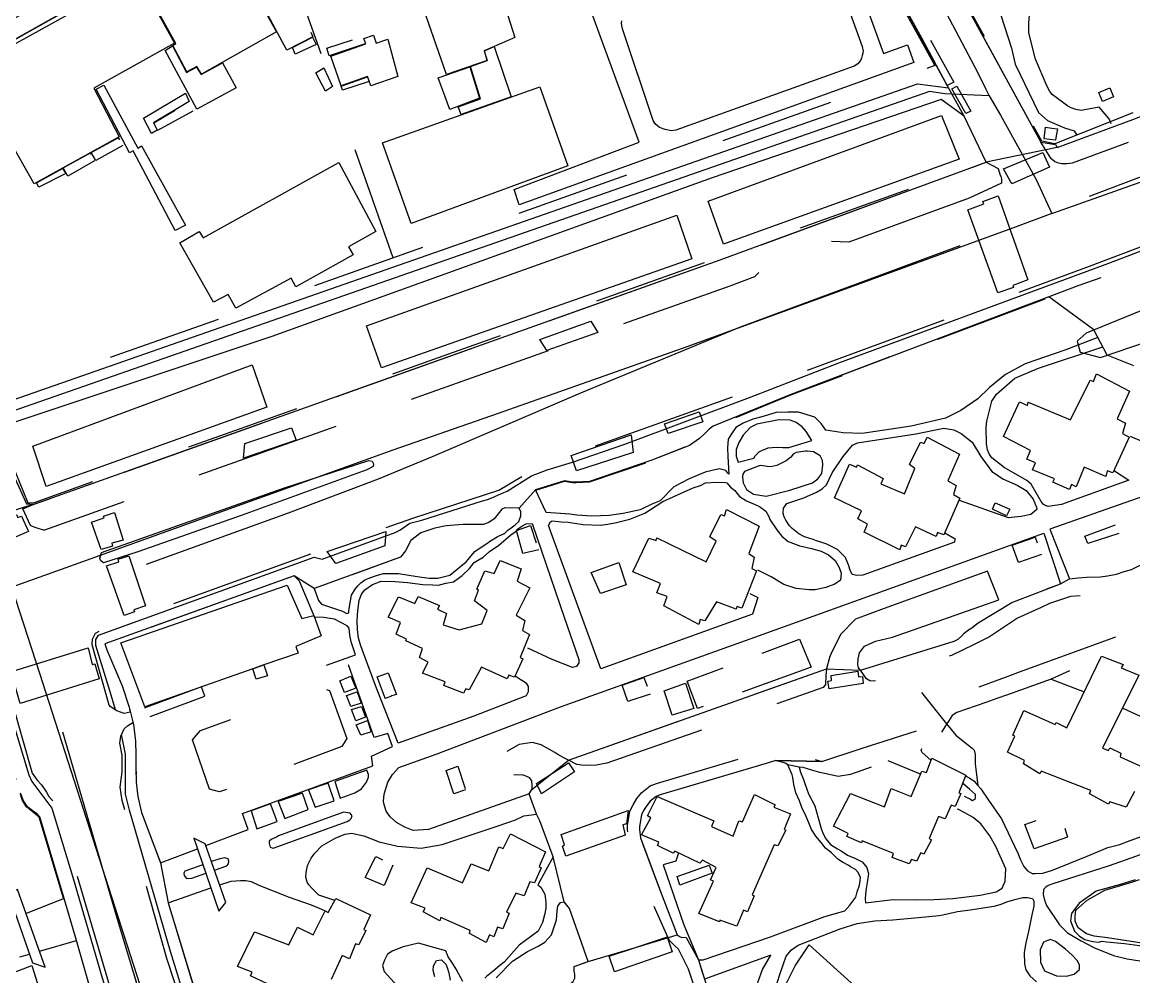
# Model space of a CAD drawing. Header units: millimetres. Extents: x 198785 to 203305, y 542885 to 545889.
# Drawn here: x 199571.3 to 199850, y 544764.1 to 545003.5 of the extents above; entities that cross this region are included whole.
import ezdxf

# ---------------------------------------------------------------- set-up
doc = ezdxf.new("R2010")
doc.units = ezdxf.units.MM
for name, pattern in [('FENCE_25K', [54.3, 28.7, -9.2, -16.4]), ('HIDDEN_BULD_25K', [28.8, 18.4, -10.4]), ('HIDDEN_IN_25K', [56.5, 36.5, -20]), ('HIDDEN_SORO_25K', [40.1, 25.4, -14.7])]:
    doc.linetypes.add(name, pattern=pattern)
for name, color, linetype in [('A0013114', 253, 'Continuous'), ('A0013117', 253, 'Continuous'), ('A0013118', 253, 'Continuous'), ('A0023119', 253, 'Continuous'), ('A0023214', 253, 'Continuous'), ('A0023217', 253, 'Continuous'), ('A0033324', 253, 'Continuous'), ('A0033327', 253, 'Continuous'), ('A0043325', 253, 'Continuous'), ('A0053326', 253, 'Continuous'), ('A0151224', 253, 'Continuous'), ('B0014111', 253, 'Continuous'), ('B0014115', 253, 'Continuous'), ('B0014116', 253, 'Continuous'), ('B0014118', 253, 'Continuous'), ('B0024120', 253, 'Continuous'), ('B0024127', 253, 'Continuous'), ('C0052211', 253, 'Continuous'), ('C0076117', 253, 'Continuous'), ('C0390130', 253, 'Continuous'), ('C0523121', 253, 'Continuous'), ('E0052114', 253, 'Continuous')]:
    doc.layers.add(name, color=color, linetype=linetype)

msp = doc.modelspace()

# ---------------------------------------------------------------- linework, layer by layer
at = {"layer": 'A0013114'}
for points in [[(199741.32, 545096.37), (199691.44, 545069.63), (199676.02, 545060.98), (199665.29, 545055.63), (199665.34, 545054.11), (199649.24, 545046.3), (199642.25, 545043.61), (199631.46, 545037.97), (199615.64, 545027.95), (199601.67, 545017.37), (199525.96, 544974.81), (199560.33, 544905.84), (199795.74, 544988.1), (199803.5, 544987.03), (199796.86, 544999.51), (199758.04, 545069.65), (199743.77, 545095.18), (199741.32, 545096.37)], [(199797.32, 545027.13), (199826.7, 544973.41), (199830.36, 544972.82), (199830.81, 544972.08), (199849.73, 544979.12), (199865.62, 544985.4), (199902.55, 544999.22), (199902.79, 545001.09), (199910.32, 545003.88)], [(199563.89, 544901.42), (199572.37, 544882.77), (199574.04, 544882.55), (199746.32, 544943.95), (199812.96, 544968.41), (199807.43, 544979.97)], [(199828.66, 544934.65), (199763.98, 544910.16), (199744.51, 544902.2), (199743.57, 544901.47), (199742.29, 544900.22), (199741.12, 544899.14), (199738.63, 544897.39), (199729.19, 544893.7), (199713.52, 544888.33), (199710.21, 544888.16), (199709.3, 544888.18), (199707.26, 544888.5), (199700.02, 544886.24), (199695.93, 544881.63), (199692.38, 544881.75), (199692.27, 544881.73), (199691.58, 544881.45), (199690.62, 544880.27), (199689.59, 544878.95), (199688.27, 544878.05), (199686.86, 544877.58), (199681.88, 544877.57), (199677.59, 544877.27), (199674.72, 544876.65), (199671.26, 544875.44), (199668.73, 544873.57), (199667.41, 544870.96), (199666.15, 544869.41), (199644.48, 544861.49), (199639.46, 544864.67), (199592, 544847.61), (199592.48, 544846.12), (199596.4, 544837.13), (199598.1, 544831.73), (199599.18, 544827.43), (199599.69, 544823.23), (199599.79, 544819.81), (199599.78, 544816.48), (199599.89, 544812.95), (199600.25, 544809.32), (199601.24, 544805.38), (199605.97, 544792.72), (199607.9, 544782.7), (199621.08, 544739.37)], [(199684.01, 544512.02), (199609.95, 544699.06), (199608.11, 544703.15), (199606.69, 544704.57), (199606.07, 544705.18), (199598.11, 544726.94), (199584.93, 544773.26), (199581.86, 544783.77), (199575.7, 544804.22), (199574.87, 544805.15), (199574.12, 544805.63), (199573.3, 544806.27), (199572.47, 544806.99), (199571.61, 544808.26), (199570.9, 544810.19)], [(199735.53, 544774.63), (199736.23, 544774.17), (199736.54, 544774.1), (199737.75, 544774.02), (199740.85, 544768.37), (199742.33, 544763.52), (199756.58, 544722.43), (199758.77, 544716.25), (199769.85, 544684.37), (199783.66, 544643.51), (199788.46, 544642.69), (199789.44, 544635.79), (199787.53, 544633.49), (199798, 544604.18), (199810.28, 544569.51), (199814.93, 544558.61), (199815.69, 544558.53), (199816.06, 544558.56), (199819.41, 544554.09), (199818.44, 544550.84), (199818.55, 544548.12), (199831.51, 544522.08), (199833.33, 544521.96), (199950.29, 544580.33)], [(199709.85, 544763.8), (199709.88, 544764.78), (199709.65, 544765.58), (199709.72, 544766.69), (199713.17, 544767.98)]]:
    msp.add_lwpolyline(points, dxfattribs=at)
at = {"layer": 'A0013117'}
msp.add_lwpolyline([(199807.43, 544979.97), (199801.71, 544984.16), (199744.32, 544964.46), (199633.86, 544924.7), (199563.89, 544901.42)], dxfattribs=at)
at = {"layer": 'A0013118'}
for points in [[(199787.22, 544995.66), (199793.27, 544997.85), (199794.84, 544993.46), (199695.92, 544957.69), (199694.65, 544961.56), (199725.96, 544973.44), (199713.19, 545008.28), (199774.76, 545030.03), (199787.22, 544995.66)], [(199773.94, 545019.62), (199781.92, 544997.43), (199782.12, 544996.24), (199782.07, 544995.78), (199781.91, 544995.16), (199781.7, 544994.49), (199781.49, 544993.93), (199780.82, 544993.05), (199779.89, 544992.49), (199735.15, 544976.44), (199734.12, 544976.29)], [(199844.3, 544978.06), (199843.8, 544979.33), (199841.3, 544982.22), (199836.8, 544981.35), (199835.45, 544981.6), (199834.28, 544982.07), (199833.44, 544982.44), (199829.55, 544985.39), (199828.91, 544986.14), (199828.23, 544987.38), (199825.32, 544994.3), (199823.71, 545000.86), (199823.67, 545003.27), (199823.83, 545005.4), (199824.44, 545007.77), (199825.82, 545009.76), (199830.5, 545013.4), (199837.74, 545016.74)], [(199734.12, 544976.29), (199732.47, 544976.61), (199731.08, 544977.13), (199730.62, 544977.44), (199730, 544978.06), (199729.49, 544978.89), (199721.77, 545001.9), (199721.62, 545002.68), (199721.57, 545003.29), (199721.62, 545003.91)], [(199816.63, 545005.28), (199819.35, 544996.98), (199820.23, 544993.02), (199826.06, 544980.91), (199828.33, 544978.85), (199832.63, 544977.06), (199835.07, 544976.26), (199835.67, 544975.23)], [(199849.99, 544917.36), (199843.33, 544920.05), (199840, 544926.35), (199828.66, 544934.65)], [(199840.99, 544924.47), (199832.68, 544921.25), (199822.76, 544917.89), (199817.79, 544915.22), (199813.78, 544911.95), (199810.88, 544909.05), (199806.64, 544906.15), (199802.76, 544904.27), (199794.2, 544902.26), (199781.89, 544900.35), (199777.13, 544900.59), (199772.79, 544901.23), (199771.58, 544902.91), (199770.04, 544904.49), (199765.89, 544905.7), (199763.27, 544905.73), (199760.36, 544905.62), (199756.76, 544904.57), (199754.45, 544903.96), (199752.07, 544902.95), (199750.2, 544901.91), (199749.12, 544900.3), (199748.32, 544898.94), (199748.12, 544896.81), (199748.17, 544894.62), (199748.42, 544890.15), (199748.24, 544890.42), (199747.67, 544891.09), (199746.04, 544891.52), (199742.55, 544890.65), (199738.54, 544889.04), (199734.66, 544887.01), (199731.24, 544883.51), (199729.17, 544882.64), (199726.26, 544881.27), (199721.95, 544880.36), (199718.44, 544879.83), (199714.15, 544879.63), (199710.35, 544879.92), (199708.62, 544880.14), (199702.7, 544880.6)], [(199848.74, 544888.65), (199831.83, 544882.61), (199828.52, 544882.06), (199827.74, 544882.3), (199827.24, 544882.66), (199826.76, 544883.33), (199824.24, 544887.67), (199823.17, 544888.58), (199817.5, 544891.85), (199814.38, 544894.28), (199813.75, 544895.26), (199813.33, 544896.25), (199813.02, 544897.9), (199813, 544901.9), (199813.14, 544903.5), (199814.43, 544908.53), (199815.59, 544910.24), (199820.15, 544914.25), (199826.06, 544916.81), (199842.21, 544922.16)], [(199760.96, 544903.84), (199755.44, 544902.71), (199753.85, 544901.87), (199752.03, 544899.98), (199750.98, 544898.09), (199750.34, 544896.39), (199750.32, 544894.72), (199750.8, 544893.17), (199754.75, 544894.18), (199755.06, 544894.76), (199756.13, 544895.86), (199758.3, 544896.76), (199760.36, 544896.99), (199761.96, 544896.9), (199763.47, 544896.87), (199769.23, 544898.66), (199767.87, 544900.91), (199766.87, 544902.06), (199765.31, 544903.17), (199763.86, 544903.76), (199760.96, 544903.84)], [(199782.05, 544864.83), (199780.51, 544864.74), (199779.42, 544865.06), (199778.89, 544866.07), (199778.55, 544867.19), (199777.72, 544869.28), (199775.68, 544871.28), (199773, 544872.64), (199771.25, 544873.22), (199770.45, 544873.46), (199769.64, 544873.8), (199767.44, 544874.48), (199765.97, 544875.21), (199764.37, 544876.56), (199763.69, 544877.26), (199762.78, 544878.65), (199762.36, 544879.52), (199762.11, 544880.33), (199762.15, 544881.63), (199762.97, 544882.79), (199767.26, 544884.28), (199770.47, 544885.66), (199771.83, 544886.51), (199772.92, 544887.55), (199774.37, 544890.56), (199777.1, 544894.61), (199779.48, 544897.47), (199780.72, 544898.06), (199795.38, 544900.34), (199802.35, 544901.73), (199804.87, 544901.34), (199806.73, 544900.41), (199809.47, 544898.24), (199811.61, 544894.59), (199814.43, 544890.85), (199817.28, 544888.91), (199820.74, 544887.39), (199823.04, 544886.08), (199824.8, 544883.88), (199825.6, 544881.9), (199825.64, 544881.36), (199824.15, 544880.05), (199821.71, 544879.53), (199820.06, 544879.4), (199818.58, 544879.21), (199806.33, 544883.57)], [(199855.46, 544896.94), (199849.14, 544899.65)], [(199768.09, 544895.97), (199767.69, 544895.95), (199765.38, 544895.66), (199764.57, 544895.2), (199763.97, 544894.44), (199762.8, 544893.5), (199761.64, 544892.92), (199760.48, 544892.38), (199758.89, 544892.05), (199758.11, 544892.11), (199756.5, 544892.32), (199756.04, 544892.28), (199752.41, 544890.87), (199751.93, 544890.19), (199751.85, 544889.47), (199752.02, 544888.03), (199752.9, 544886.33), (199754.61, 544885.14), (199757.81, 544884.69), (199763.74, 544886.19), (199769.45, 544888.04), (199770.81, 544889.05), (199771.74, 544890.34), (199772.04, 544892.5), (199771.98, 544893.59), (199771.35, 544894.8), (199769.65, 544895.77), (199768.09, 544895.97)], [(199845.16, 544890.99), (199848.74, 544888.65)], [(199703.21, 544877.33), (199703.77, 544878.23), (199704.16, 544878.51), (199706.4, 544878.27), (199708.17, 544878.14), (199711.91, 544877.58), (199716.23, 544877.4), (199718.11, 544877.64), (199720.33, 544878.07), (199723.68, 544878.93), (199727.39, 544880.43), (199731.95, 544883.36), (199737.11, 544885.71), (199739.5, 544886.73), (199741.33, 544887.34), (199742.6, 544888), (199745.52, 544888.18), (199747.62, 544888.11), (199747.95, 544888.01), (199748.9, 544886.94), (199749.97, 544886.08), (199751.14, 544884.6), (199752.87, 544883.54), (199754.62, 544882.76), (199756.17, 544882.1), (199757.71, 544880.94), (199758.5, 544879.56), (199758.73, 544878.85), (199760.49, 544876.19), (199761.74, 544874.63), (199763.34, 544873.26), (199766.04, 544872.28), (199766.15, 544872.19), (199767, 544872.04), (199769.21, 544871.54), (199771.6, 544870.84), (199773.46, 544869.96), (199775.08, 544868.55), (199776.11, 544866.77), (199776.61, 544865.39), (199776.45, 544863.58), (199775, 544862.56), (199772.77, 544861.73), (199770.11, 544861.15), (199768.62, 544861.16), (199765.34, 544861.49), (199762.25, 544862.55), (199759.05, 544864.47), (199755.72, 544866.11)], [(199860.34, 544887.43), (199828.94, 544876.42)], [(199702.7, 544880.6), (199700.02, 544886.24)], [(199696.35, 544880.74), (199695.93, 544881.63)], [(199653.17, 544855.44), (199653.19, 544855.97), (199653.83, 544859.81), (199654.74, 544861.37), (199655.41, 544862.16), (199656.22, 544862.96), (199657.18, 544863.66), (199658.01, 544864.06), (199659.6, 544864.61), (199661.83, 544865.25), (199665.6, 544865.25), (199670.28, 544864.51), (199673.29, 544864.11), (199675.5, 544864.11), (199678.49, 544864.85), (199682.64, 544868.17), (199684.82, 544870.77), (199685.35, 544871.19), (199687.54, 544872.64), (199688.7, 544873.45), (199690.35, 544874.43), (199691.94, 544875.26), (199692.1, 544875.22), (199693.06, 544876.14), (199693.86, 544876.69), (199694.89, 544877.47), (199695.81, 544878.3), (199696.32, 544879.74), (199696.35, 544880.74)], [(199665.59, 544822.72), (199660.14, 544836.5), (199656.9, 544845.32), (199656.21, 544847.12), (199655.63, 544849.1), (199655.36, 544851.2), (199655.31, 544853.48), (199655.44, 544855.97), (199655.78, 544858.52), (199656.38, 544860.12), (199657.22, 544861.22), (199659.13, 544862.55), (199661.31, 544863.32), (199664.69, 544863.27), (199667.88, 544863.05), (199671.75, 544862.54), (199674.27, 544862.41), (199675.7, 544862.39), (199677.47, 544862.82), (199679.47, 544863.22), (199681.59, 544864.74), (199683.41, 544866.56), (199684.65, 544868.03), (199685.85, 544868.8), (199686.9, 544869.41), (199688.47, 544870.76), (199690.79, 544872.37), (199691.96, 544873.4), (199693.83, 544874.94), (199694.87, 544875.74), (199695.54, 544876.45), (199696.56, 544877.13), (199697.64, 544877.69), (199699.12, 544877.81)], [(199699.12, 544877.81), (199707.25, 544854.05), (199710.82, 544843.73), (199710.83, 544842.9), (199710.3, 544841.98), (199709.23, 544841.69), (199704.14, 544843.71), (199698.05, 544846.57)], [(199716.41, 544841.39), (199703.21, 544877.33)], [(199828.94, 544876.42), (199833.87, 544863.93)], [(199665.72, 544816.65), (199675.05, 544819.93), (199706.25, 544831.88), (199753.78, 544848.91), (199827.42, 544875.38)], [(199805.01, 544873.12), (199782.05, 544864.83)], [(199802.65, 544875.5), (199805.17, 544873.97), (199805.07, 544873.28), (199805.01, 544873.12)], [(199827.42, 544875.38), (199831.59, 544862.69)], [(199713.17, 544767.98), (199708.54, 544781.27), (199707.21, 544782.92), (199704.38, 544794.21), (199701.11, 544803.26), (199700.28, 544804.92), (199698.37, 544810.06), (199699.05, 544811.1), (199708.29, 544818.5), (199772.92, 544841.34), (199781.5, 544841), (199804.95, 544848.27), (199805.98, 544848.8), (199806.77, 544849.57), (199807.49, 544850.32), (199808.57, 544851.12), (199809.41, 544851.62), (199810.93, 544852.89), (199819.38, 544858.02), (199831.59, 544862.69), (199833.87, 544863.93), (199836.07, 544864.23), (199838.13, 544864.32), (199841.61, 544864.4), (199843.43, 544864.69), (199845.67, 544865.09), (199847.57, 544865.78), (199849.45, 544866.28), (199851.45, 544867.29)], [(199647.6, 544842.3), (199654.89, 544844.85), (199653.78, 544848.12), (199653.47, 544849.81), (199653.27, 544851.53), (199652.81, 544852.19), (199649.57, 544853.83), (199646.87, 544854.25), (199644.58, 544854.34), (199644.39, 544854.82), (199640.78, 544863.37), (199639.46, 544864.67)], [(199781.5, 544841), (199781.01, 544841.65), (199780.82, 544842.46), (199780.87, 544843.88), (199781.25, 544845.35), (199782.48, 544847.07), (199785.2, 544848.33), (199789.46, 544849.34), (199816.15, 544858.69), (199813.28, 544865.88), (199787.44, 544856.47), (199780.21, 544853.79), (199776.49, 544849.99), (199774.68, 544846.42), (199774.25, 544845.66), (199773.71, 544844.22), (199772.92, 544841.34)], [(199644.48, 544861.49), (199645.59, 544858.48), (199646.33, 544857.57), (199651.58, 544855.83), (199652.73, 544855.28), (199653.17, 544855.44)], [(199753.75, 544860.26), (199755.77, 544859.28), (199754.38, 544855.07)], [(199754.38, 544855.07), (199716.41, 544841.39)], [(199617.34, 544797.03), (199627.98, 544801.07), (199626.57, 544805.1), (199659.21, 544817.07), (199658.84, 544819.46), (199664.16, 544821.86), (199662.96, 544825.19), (199659.51, 544824.13), (199653.13, 544842.38)], [(199694.85, 544839.58), (199696.17, 544838.81), (199697.11, 544838.21), (199697.61, 544837.75), (199698.11, 544836.93), (199698.15, 544835.58), (199697.65, 544834.58)], [(199829.24, 544838.77), (199837.54, 544835.56)], [(199697.65, 544834.58), (199684.49, 544829.5), (199665.59, 544822.72)], [(199857.91, 544801.42), (199858.29, 544801.56), (199859.36, 544802.5), (199860.1, 544803.91), (199860.5, 544805.73), (199860.43, 544807.88), (199860.33, 544810.29), (199859.96, 544813.24), (199859.8, 544817.53), (199860.21, 544820.64), (199860.71, 544822.61), (199861.59, 544825.27), (199862.41, 544827.06), (199862.89, 544827.76), (199862.85, 544829.08), (199862.7, 544829.73), (199862.41, 544830.18), (199858.76, 544830.31), (199857.71, 544829.84), (199855.98, 544827.4), (199847.14, 544831.47)], [(199708.29, 544818.5), (199707.07, 544819.07), (199705.58, 544819.91), (199704.87, 544820.36), (199701.39, 544822.28), (199699.24, 544822.86), (199698.05, 544822.71), (199695.88, 544822.4), (199692.79, 544820.67)], [(199799.14, 544818.47), (199796.95, 544820.38), (199796.69, 544820.92), (199796.84, 544821.41)], [(199760.25, 544818.41), (199757.83, 544817.65), (199731.28, 544809.74), (199730.24, 544809.36), (199728.77, 544808.21), (199727.87, 544807.11), (199727.1, 544805.85), (199726.56, 544804.76), (199726.05, 544801.86), (199726.07, 544801.07), (199726.29, 544798.95), (199731.35, 544785.49), (199735.53, 544774.63)], [(199735.86, 544795.18), (199735.2, 544793.13), (199732, 544792.24), (199737.2, 544777.19), (199740.85, 544768.37), (199742.02, 544768.42), (199758.93, 544774.12), (199772.55, 544779.29), (199777.51, 544780.67), (199778.77, 544782.09), (199780.31, 544784.1), (199780.64, 544785.41), (199781.22, 544787.08), (199781.36, 544788.18), (199781.44, 544789.04), (199780.91, 544790.33), (199780.19, 544791.03), (199778.96, 544791.7), (199778.53, 544792.05), (199776.92, 544792.88), (199775.79, 544793.67), (199774.17, 544795.2), (199772.7, 544796.37), (199771.6, 544797.82), (199770.28, 544799.37), (199769.21, 544801.08), (199768.5, 544802.78), (199767.83, 544804.31), (199766.78, 544806.63), (199766.14, 544808.23), (199765.24, 544810.24), (199764.75, 544812.32), (199764.47, 544814.08), (199764.33, 544814.76), (199763.22, 544817.31)], [(199796.49, 544814.93), (199788.43, 544818.31)], [(199698.37, 544810.06), (199673.16, 544801.06), (199669.31, 544800.83), (199668.47, 544801.17), (199667.19, 544801.62), (199665.12, 544802.81), (199663.59, 544804.23), (199662.59, 544805.67), (199661.93, 544807.61), (199661.91, 544808.22), (199662.04, 544809.97), (199662.95, 544812.97), (199664.15, 544814.85), (199665.72, 544816.65)], [(199694.54, 544814.88), (199696.82, 544814.81)], [(199696.82, 544814.81), (199697.74, 544814.47), (199698.42, 544814.08), (199699.01, 544813.24), (199699.1, 544812.2), (199699.05, 544811.1)], [(199766.07, 544816.72), (199766.4, 544815.42), (199767.19, 544813.58), (199767.63, 544812.35), (199768.4, 544810.06), (199769.98, 544806.99), (199770.87, 544804.01), (199771.61, 544801.31), (199772.03, 544800.19), (199772.82, 544798.71), (199773.95, 544797.34), (199775.7, 544796.21), (199776.59, 544795.74), (199778.18, 544794.67), (199780.21, 544793.8), (199781.9, 544792.93), (199783.03, 544791.52), (199783.49, 544789.93), (199783.19, 544788.26), (199782.84, 544785.75), (199782.6, 544783.71), (199782.71, 544782.66), (199789.66, 544783.49), (199795.58, 544783.4), (199799.9, 544783.51), (199804.58, 544783.78), (199811.51, 544784.59), (199815.5, 544785.46), (199817.01, 544786.4), (199817.78, 544788.13), (199817.87, 544791.19), (199815.45, 544796.63), (199813.93, 544799.5), (199811.62, 544802.46), (199809.7, 544804.09), (199807.64, 544805.27), (199806.01, 544806.07), (199805.7, 544806.14)], [(199807.83, 544814.54), (199808.86, 544813.95), (199809.97, 544813.21), (199810.86, 544812.14), (199811.63, 544811.25), (199813.58, 544808.41), (199816.86, 544803.77), (199820.91, 544795.16), (199821.57, 544793.45), (199822.45, 544791.76), (199823.35, 544790.73), (199824.53, 544790.07), (199825.27, 544790.06), (199827.18, 544790.11), (199829.58, 544790.87), (199838.29, 544794.4), (199843.46, 544796.52), (199846.47, 544797.29), (199849.05, 544798.35), (199855.35, 544800.56), (199856.7, 544800.98), (199857.91, 544801.42)], [(199807.47, 544809.42), (199808.86, 544808.73), (199809.59, 544808.35), (199810.33, 544808.83), (199810.26, 544809.86), (199808.79, 544811.2), (199807.11, 544812.58)], [(199651.89, 544805.39), (199635.58, 544799.46), (199635.02, 544799.16), (199634.07, 544798.75), (199633.71, 544798.56), (199633.24, 544798.12), (199633.18, 544797.68), (199633.46, 544796.61), (199634.22, 544796.42), (199652.77, 544803.07), (199653.4, 544803.46), (199653.8, 544803.86), (199654.04, 544804.5), (199653.51, 544805.16), (199651.89, 544805.39)], [(199649.69, 544783.29), (199645.69, 544784.59), (199643.97, 544786.28), (199643.2, 544787.21), (199642.75, 544787.86), (199642.44, 544789.15), (199642.48, 544790.31), (199642.82, 544791.95), (199642.91, 544792.19), (199643.73, 544793.86), (199644.66, 544795.16), (199646.39, 544797.02), (199649.95, 544799.02), (199652.29, 544799.91), (199653.87, 544800.14), (199656.95, 544799.48), (199660.8, 544797.98), (199665.43, 544796.91), (199671.33, 544796.36), (199676.63, 544797.28), (199689.65, 544801.68), (199693.57, 544802.96), (199694.95, 544803.52), (199697.06, 544804.48), (199700.28, 544804.92)], [(199605.97, 544792.72), (199615.26, 544796.24)], [(199857.04, 544796.65), (199843.81, 544791.98), (199829.65, 544787.44), (199828.74, 544787.08), (199828.31, 544786.86), (199827.81, 544786.53), (199827.36, 544786.01), (199827.24, 544784.77), (199827.6, 544783.35), (199828.09, 544782.05), (199831.36, 544777.14), (199833.34, 544775.18), (199836.79, 544773.15), (199840.11, 544771.36), (199844.87, 544769.44), (199848.31, 544768.66), (199851.48, 544768.15)], [(199616.62, 544792.24), (199612.09, 544790.61), (199611.81, 544790.16), (199611.89, 544789.51), (199612.52, 544788.82), (199613.79, 544788.9), (199617.34, 544790.13)], [(199619.5, 544790.88), (199622.63, 544791.97), (199622.99, 544792.46), (199623.12, 544793.15), (199622.96, 544793.75), (199622.11, 544793.98), (199620.86, 544793.76), (199618.76, 544793.01)], [(199704.38, 544794.21), (199700.6, 544787.24), (199701.3, 544786.6), (199702.33, 544784.88), (199702.61, 544782.85), (199702.6, 544781.34), (199702.32, 544780), (199701.71, 544777.73), (199700.66, 544775.58), (199695.91, 544772.1), (199692.1, 544767.8), (199691.06, 544766.97), (199689.37, 544765.56), (199687.74, 544764.25), (199687.32, 544763.79)], [(199607.9, 544782.7), (199618.61, 544786.41)], [(199620.81, 544787.17), (199623.65, 544788.15), (199626, 544788.29), (199627.36, 544788.27), (199628.73, 544788.03), (199630.65, 544787.14), (199638.2, 544784.1), (199643.74, 544782.16), (199645.76, 544781.37), (199647.26, 544780.71)], [(199581.86, 544783.77), (199572.26, 544780)], [(199760.59, 544762.63), (199761.35, 544764.99), (199762.85, 544769.34), (199764.19, 544770.93), (199765.86, 544772.05), (199776.37, 544776.18), (199780.63, 544777.48), (199785.08, 544778.18), (199789.58, 544778.44), (199795.99, 544779.01), (199801.16, 544779.53), (199802.12, 544779.7), (199805.83, 544780.48), (199808.95, 544780.95), (199814.97, 544781.89), (199816.51, 544782.28), (199818.43, 544783.01), (199820.48, 544783.63), (199822.15, 544784.03), (199823.35, 544784.01), (199824.63, 544783.75), (199824.9, 544783.12), (199824.95, 544781.86), (199824.37, 544779.28), (199823.58, 544775.48), (199822.95, 544772.63), (199822.54, 544770.22), (199822.56, 544767.41), (199822.88, 544765.85), (199823.96, 544764.42), (199825.61, 544762.89)], [(199690.13, 544763.87), (199694.24, 544768.06), (199697.97, 544770.46), (199700.62, 544771.84), (199702.34, 544772.82), (199703.98, 544774.66), (199705.27, 544778.43), (199705.42, 544780.72), (199705.6, 544781.86), (199706.26, 544782.8), (199707.21, 544782.92)], [(199575.63, 544770.56), (199584.93, 544773.26)], [(199681.76, 544762.97), (199680.12, 544766.05), (199679.16, 544767.58), (199678.1, 544769.18), (199677.5, 544770.62), (199674.47, 544771.48), (199670.69, 544772.59), (199666.8, 544771.67), (199664.19, 544770.68), (199662.9, 544769.79), (199662.1, 544768.28), (199661.59, 544766.96), (199662.08, 544765.44), (199668.72, 544758.14)], [(199829.13, 544773.47), (199827.38, 544772.84), (199826.55, 544770.87), (199826.58, 544767.82), (199827.64, 544765.62), (199830.59, 544764.38), (199833.12, 544764.31), (199835.03, 544764.8), (199836.34, 544765.96), (199836.36, 544767.11), (199835.79, 544768.22), (199834.53, 544769.52), (199832.86, 544771.09), (199830.35, 544772.98), (199829.13, 544773.47)], [(199570.67, 544769.12), (199573.14, 544769.84)], [(199674.71, 544764.14), (199674.32, 544765.68), (199674.39, 544766.9), (199675.16, 544768.19), (199676.42, 544768.37), (199677.53, 544767.31), (199677.87, 544766.49), (199678.24, 544765.13), (199678.6, 544763.31)], [(199756.58, 544722.43), (199760.61, 544724.03), (199759.41, 544726.76), (199757.95, 544729.99), (199757.06, 544732.95), (199755.82, 544736.9), (199754.31, 544743.48), (199754.2, 544746.37), (199754.2, 544748.76), (199754.16, 544750.74), (199754.22, 544754.29), (199754.43, 544756.64), (199755.17, 544760.03), (199755.84, 544762.99), (199756.91, 544765.95), (199758.96, 544769.57), (199742.33, 544763.52)]]:
    msp.add_lwpolyline(points, dxfattribs=at)
at = {"layer": 'A0023119', "linetype": 'HIDDEN_SORO_25K', "flags": 128}
for points in [[(199796.77, 544835.46), (199803.07, 544827.56)], [(199803.07, 544827.56), (199805.33, 544824.72), (199806.68, 544823.63), (199809.48, 544821.49), (199809.98, 544820.96), (199810.22, 544819.88), (199810.2, 544817.53), (199810.42, 544816.18), (199810.86, 544812.14)]]:
    msp.add_lwpolyline(points, dxfattribs=at)
at = {"layer": 'A0023214'}
for points in [[(199747.14, 545107.47), (199749.52, 545103.41), (199752.39, 545098.35), (199760.97, 545083.23), (199769.39, 545065.69), (199789.62, 545029.76), (199802.16, 545007.32), (199810.8, 544991.02), (199812.88, 544986.77), (199813.7, 544985.08), (199816.55, 544980.2), (199822.05, 544970.28), (199825.5, 544964.08), (199829.48, 544955.53)], [(199829.48, 544955.53), (199842.64, 544960.26), (199904.97, 544982.4), (199986.53, 545012.62), (200000, 545018.45)], [(199829.48, 544955.53), (199820.48, 544952.24), (199738.2, 544922.24), (199690.62, 544905.39), (199664.22, 544896.2), (199582.2, 544866.69), (199568.7, 544861.83)], [(199614.57, 544720.06), (199613.62, 544722.52), (199611.09, 544730.37), (199575.68, 544840.18), (199568.7, 544861.83)]]:
    msp.add_lwpolyline(points, dxfattribs=at)
at = {"layer": 'A0023217'}
msp.add_lwpolyline([(199813.7, 544985.08), (199804.34, 544985.52), (199802.61, 544985.59), (199798.73, 544986.13), (199566.76, 544905.25), (199562.06, 544903.69), (199553.47, 544900.82)], dxfattribs=at)
at = {"layer": 'A0033324', "linetype": 'HIDDEN_IN_25K', "flags": 128}
for points in [[(199601.67, 545017.37), (199525.96, 544974.81), (199524.16, 544978.47), (199524.16, 544979.15), (199525.74, 544980.76), (199572.43, 545006.19), (199578.28, 545006.14), (199602.41, 545020.13), (199604.32, 545020.71), (199605.99, 545020.64), (199601.67, 545017.37)], [(199804.87, 544988.51), (199803.17, 544987.64), (199796.86, 544999.51), (199787.63, 545016.19), (199789.25, 545016.86), (199804.87, 544988.51)], [(200000, 544997.24), (199999.65, 544996.87), (199998.81, 544996.32), (199997.1, 544995.56), (199996.26, 544995.55), (199995.04, 544995.4), (199978.49, 544988.67), (199972.18, 544986.24), (199966.02, 544987.24), (199949.92, 544981.06), (199901.41, 544961.69), (199856.4, 544944.61), (199836.25, 544937.52), (199763.98, 544910.16), (199744.51, 544902.2), (199743.57, 544901.47), (199742.29, 544900.22), (199741.12, 544899.14), (199738.63, 544897.39), (199729.19, 544893.7), (199713.52, 544888.33), (199710.21, 544888.16), (199709.3, 544888.18), (199707.26, 544888.5), (199700.02, 544886.24), (199695.93, 544881.63), (199692.33, 544881.74), (199691.58, 544881.45), (199690.62, 544880.27), (199689.59, 544878.95), (199688.27, 544878.05), (199686.86, 544877.58), (199681.88, 544877.57), (199677.59, 544877.27), (199674.72, 544876.65), (199671.26, 544875.44), (199668.73, 544873.57), (199667.41, 544870.96), (199666.15, 544869.41), (199643.85, 544861.26), (199642.26, 544865.68), (199592, 544847.61), (199592.48, 544846.12), (199596.4, 544837.13), (199598.1, 544831.73), (199598.4, 544830.53), (199596.86, 544830.17), (199595.01, 544830.86), (199593.36, 544831.94), (199593.11, 544832.29), (199588.85, 544847.37), (199588.96, 544848.81), (199589.68, 544850.3), (199591.05, 544851.11), (199647.27, 544871.48), (199669.47, 544879.21), (199690.76, 544886.21), (199700.17, 544891.66), (199701.3, 544892.19), (199708.58, 544894.99), (199767.4, 544915.98), (199838.85, 544942.37), (199912.23, 544970.23), (199982.38, 544996.88), (200000, 545003.48)], [(199848.58, 544973.39), (199834.57, 544968.15), (199833.23, 544968), (199832.83, 544968), (199831.89, 544968.01), (199830.88, 544968.25), (199830.14, 544968.62), (199829.23, 544969.37), (199829.19, 544969.45), (199826.7, 544973.41), (199830.36, 544972.82), (199830.81, 544972.08), (199849.73, 544979.12), (199849.39, 544974.9), (199848.58, 544973.39)], [(199808.73, 544959.4), (199778.58, 544948.34), (199773.78, 544948.55), (199757.3, 544942.15), (199754.92, 544939.65), (199748.7, 544937.37), (199576.91, 544876.14), (199576.69, 544876.17), (199575.58, 544876.49), (199574.33, 544876.91), (199573.4, 544877.34), (199571.47, 544881.52), (199574.04, 544882.55), (199746.32, 544943.95), (199812.96, 544968.41), (199815.95, 544966.88), (199816.41, 544965.44), (199816.68, 544964.8), (199816.82, 544964.16), (199816.8, 544963.2), (199808.73, 544959.4)], [(199785.25, 544838.32), (199784.66, 544838.31), (199783.82, 544838.4), (199782.96, 544838.82), (199781.5, 544841), (199804.95, 544848.27), (199805.98, 544848.8), (199806.77, 544849.57), (199807.49, 544850.32), (199808.57, 544851.12), (199809.41, 544851.62), (199810.93, 544852.89), (199819.38, 544858.02), (199831.59, 544862.69), (199833.87, 544863.93), (199836.07, 544864.23), (199838.13, 544864.32), (199841.61, 544864.4), (199843.43, 544864.69), (199845.67, 544865.09), (199847.57, 544865.78), (199849.45, 544866.28), (199851.45, 544867.29), (199854.31, 544867.84), (199857.3, 544868), (199860.43, 544868.23), (199862.19, 544868.49), (199864.15, 544869.39), (199864.98, 544870.04), (199865.8, 544870.81), (199866.2, 544871.56), (199860.34, 544887.43), (199860.97, 544887.54), (199861.78, 544887.74), (199862.19, 544887.69), (199862.54, 544887.5), (199867.94, 544874.56), (199868.26, 544872.69), (199868.32, 544871.66), (199868.32, 544869.85), (199867.81, 544868.52), (199867.07, 544867.25), (199865.93, 544866.17), (199864.98, 544865.8), (199848.4, 544860.83), (199844.13, 544860.22), (199837.76, 544859.76), (199834.14, 544859.48), (199828.86, 544857.75), (199826.77, 544856.72), (199820.83, 544854.07), (199813.78, 544849.37), (199809.98, 544847.48), (199804.29, 544844.72), (199791, 544840.56), (199785.75, 544838.4), (199785.25, 544838.32)], [(199760.25, 544818.41), (199771.79, 544818.17), (199781.62, 544821.42), (199795.92, 544825.93), (199797.3, 544826.62), (199800.77, 544831.75), (199801.63, 544833.07), (199804.25, 544834.27), (199817.83, 544839.27), (199822.28, 544840.91), (199868.69, 544857.79), (199869.49, 544858.05), (199870.71, 544858.26), (199871.58, 544858.3), (199872.2, 544858.26), (199873.08, 544858.08), (199873.98, 544857.21), (199874.39, 544855.05), (199873.71, 544855.4), (199873.01, 544855.58), (199854.6, 544848.97), (199851.13, 544847.31), (199843.89, 544843.86), (199841.91, 544844.62), (199829.24, 544838.77), (199818.33, 544834.87), (199815.63, 544833.91), (199812.93, 544832.96), (199805.64, 544830.4), (199804.43, 544829.63), (199803.6, 544828.36), (199802.76, 544827.07), (199801.58, 544825.07), (199801.44, 544824.83), (199796.84, 544821.41), (199788.43, 544818.31), (199778.95, 544814.84), (199775.83, 544814.36), (199775.55, 544814.44), (199771.31, 544815.34), (199769.5, 544815.84), (199768.21, 544816.28), (199767.06, 544816.61), (199766.07, 544816.72), (199763.22, 544817.31), (199762.57, 544817.75), (199762.11, 544817.85), (199760.25, 544818.41)], [(199715.23, 544817.17), (199713.62, 544817.12), (199711.49, 544817.2), (199710.31, 544817.4), (199708.29, 544818.5), (199772.92, 544841.34), (199772.78, 544839.61), (199772.72, 544837.41), (199772.14, 544836.69), (199717.84, 544817.71), (199715.23, 544817.17)], [(199190.52, 544725.31), (199189.85, 544725.17), (199189.43, 544728.23), (199189.64, 544728.7), (199351.86, 544770.93), (199360.05, 544775.76), (199374.96, 544781.82), (199464.56, 544813.54), (199468.47, 544814.25), (199473.16, 544814.37), (199479.19, 544813.53), (199480.77, 544813.45), (199503.72, 544819.78), (199509.87, 544823.35), (199522.04, 544828.61), (199522.95, 544828.78), (199524.11, 544828.79), (199529.84, 544828.55), (199530.64, 544828.56), (199556.65, 544837.63), (199560.2, 544838.62), (199561.11, 544838.76), (199561.7, 544838.78), (199563.6, 544838.77), (199564.65, 544838.58), (199567.49, 544836.84), (199567.98, 544836.2), (199569.09, 544831.64), (199573.82, 544815.18), (199575.08, 544813.41), (199576.11, 544812.25), (199577.42, 544810.47), (199578, 544809.37), (199579.82, 544807.23), (199595.85, 544752.92), (199602.97, 544731.72), (199603.12, 544726.28), (199602.15, 544723.96), (199600.18, 544721.29), (199598.11, 544726.94), (199584.93, 544773.26), (199581.86, 544783.77), (199575.7, 544804.22), (199574.87, 544805.15), (199574.12, 544805.63), (199573.3, 544806.27), (199572.47, 544806.99), (199571.61, 544808.26), (199570.9, 544810.19), (199565.19, 544827.53), (199563.35, 544833.4), (199560.52, 544835.49), (199558.32, 544835.04), (199530.97, 544825.02), (199529.6, 544824.78), (199527.37, 544824.65), (199525.54, 544824.52), (199522.06, 544824.18), (199520.24, 544823.73), (199517.9, 544822.88), (199515.35, 544822.03), (199513.71, 544821.26), (199511.67, 544820.1), (199510.41, 544819.1), (199506.04, 544817.05), (199505.02, 544816.61), (199503, 544816.08), (199501.03, 544815.4), (199498.51, 544814.47), (199491.71, 544812.04), (199485.71, 544810.09), (199485.33, 544809.94), (199483.75, 544809.72), (199482.53, 544809.58), (199480.04, 544809.58), (199472.96, 544812.8), (199376.2, 544778.55), (199361.61, 544772.61), (199353.22, 544767.67), (199190.52, 544725.31)], [(199607.9, 544782.7), (199621.08, 544739.37), (199622.49, 544739.88), (199623.27, 544737.54), (199626.07, 544738.02), (199627.23, 544734.63), (199706.87, 544761.62), (199708, 544761.97), (199708.47, 544762.18), (199709.45, 544762.92), (199709.85, 544763.8), (199709.88, 544764.78), (199709.65, 544765.58), (199709.72, 544766.69), (199713.17, 544767.98), (199717.95, 544769.4), (199718.09, 544768.46), (199718.09, 544766.45), (199717.76, 544764.21), (199716.33, 544762.84), (199714.7, 544761.92), (199705.73, 544758.13), (199656, 544741.39), (199629.67, 544732.83), (199627.39, 544732.64), (199625.05, 544733.2), (199623.58, 544733.83), (199622.03, 544734.64), (199621.65, 544734.96), (199620.67, 544735.35), (199619.8, 544735.92), (199618.14, 544737.35), (199617.03, 544738.94), (199609.57, 544762.59), (199607.57, 544768.73), (199596.36, 544808.35), (199595.89, 544811.67), (199596.33, 544815.5), (199596.37, 544819.68), (199595.76, 544822.7), (199596.04, 544824.48), (199596.88, 544826.34), (199597.73, 544827.05), (199599.07, 544827.87), (199599.18, 544827.43), (199599.69, 544823.23), (199599.79, 544819.81), (199599.78, 544816.48), (199599.89, 544812.95), (199600.25, 544809.32), (199601.24, 544805.38), (199605.97, 544792.72), (199607.9, 544782.7)], [(199771.79, 544818.17), (199760.25, 544818.41), (199757.83, 544817.65), (199731.28, 544809.74), (199730.24, 544809.36), (199728.77, 544808.21), (199727.87, 544807.11), (199727.1, 544805.85), (199726.56, 544804.76), (199726.05, 544801.86), (199726.07, 544801.07), (199726.29, 544798.95), (199731.35, 544785.49), (199735.53, 544774.63), (199736.23, 544774.17), (199736.54, 544774.1), (199737.75, 544774.02), (199740.85, 544768.37), (199742.33, 544763.52), (199756.58, 544722.43), (199753.29, 544722.01), (199738.31, 544766.06), (199735.84, 544771.04), (199734.82, 544771.98), (199733.7, 544773.15), (199733.21, 544773.94), (199728.55, 544784.42), (199723.35, 544798.26), (199723.07, 544800.88), (199723.04, 544802.08), (199723.68, 544805.7), (199724.47, 544807.3), (199725.42, 544808.85), (199726.66, 544810.37), (199728.77, 544812.01), (199730.33, 544812.58), (199756.95, 544820.52), (199759.62, 544821.35), (199759.93, 544821.29), (199761.13, 544820.97), (199771.79, 544818.17)]]:
    msp.add_lwpolyline(points, dxfattribs=at)
at = {"layer": 'A0033327'}
for points in [[(199594.67, 544831.09), (199593.37, 544835.61), (199589.76, 544847.19), (199589.76, 544848.4), (199589.8, 544848.75), (199590.42, 544849.77), (199644.46, 544869.38), (199646.51, 544868.89), (199664.79, 544875.52), (199666.01, 544876.18), (199668.48, 544877.88), (199671.45, 544878.68), (199686.69, 544883.52), (199687.96, 544883.87), (199689.01, 544884.24), (199690.53, 544884.96), (199692.05, 544885.55), (199692.88, 544885.91), (199698.95, 544889.78), (199702.94, 544891.26), (199709.25, 544893.16), (199722.39, 544897.68), (199753.62, 544909.39), (199776.01, 544918.09), (199843.7, 544943.1), (199974.7, 544993.05)], [(199565.99, 544837.76), (199572.94, 544814.78), (199573.74, 544813.12), (199578.73, 544806.44), (199583.95, 544789.35), (199591.35, 544763.88), (199603.1, 544726.24)], [(199618.94, 544736.66), (199608.5, 544770.52), (199598.19, 544805.9), (199597.22, 544809.91), (199597.18, 544813.76), (199597.18, 544819.97), (199596.23, 544824.89)]]:
    msp.add_lwpolyline(points, dxfattribs=at)
at = {"layer": 'A0043325'}
for points in [[(199809.11, 544981.18), (199807.9, 544980.64), (199804.34, 544986.84), (199805.59, 544987.52), (199809.11, 544981.18)], [(199828.82, 544967.14), (199819.37, 544963), (199817.29, 544966.79), (199827.17, 544970.82), (199828.82, 544967.14)], [(199819.87, 544936.96), (199815.92, 544935.66), (199808.35, 544956.44), (199812.37, 544957.94), (199812.15, 544958.58), (199816.02, 544959.98), (199823.41, 544938.94), (199819.69, 544937.5), (199819.87, 544936.96)], [(199569.97, 544880.02), (199570.15, 544879.34), (199571.12, 544879.69), (199572.91, 544875.81), (199561.9, 544871.15), (199559.73, 544875.99), (199569.97, 544880.02)], [(199593.98, 544872.17), (199591.06, 544871.29), (199588.64, 544878.18), (199591.81, 544879.26), (199591.68, 544879.67), (199594.46, 544880.56), (199596.64, 544873.64), (199593.81, 544872.86), (199593.98, 544872.17)], [(199599.49, 544855.63), (199596.85, 544854.73), (199592.43, 544867.23), (199595.5, 544868.18), (199595.33, 544868.91), (199598.02, 544869.67), (199602.18, 544857.15), (199599.3, 544856.19), (199599.49, 544855.63)], [(199587.86, 544846.64), (199588.86, 544842.49), (199589.48, 544842.6), (199590.58, 544838.82), (199570.77, 544832.71), (199569.64, 544836.77), (199569.01, 544836.58), (199567.88, 544840.43), (199587.86, 544846.64)], [(199780.78, 544840.76), (199781, 544839.34), (199781.96, 544839.42), (199782.17, 544837.68), (199773.6, 544836.35), (199773.3, 544838.27), (199774.22, 544838.45), (199774.09, 544839.69), (199780.78, 544840.76)], [(199709.76, 544815.57), (199701.48, 544810.02), (199700.22, 544812.59), (199708.28, 544817.78), (199709.76, 544815.57)], [(199722.51, 544799.66), (199707.61, 544794.36), (199706.72, 544796.93), (199707.27, 544797.2), (199706.39, 544799.82), (199723.18, 544805.85), (199722.77, 544802.48), (199721.89, 544802.26), (199722.51, 544799.66)], [(199734.23, 544770.36), (199719.8, 544765.4), (199718.47, 544769.34), (199725.06, 544771.52), (199733.05, 544774.15), (199733.12, 544773.91), (199734.23, 544770.36)]]:
    msp.add_lwpolyline(points, dxfattribs=at)
at = {"layer": 'A0053326'}
for points in [[(199601.67, 545017.37), (199525.96, 544974.81), (199560.33, 544905.84), (199560.73, 544905.34), (199562.33, 544903.36), (199563.89, 544901.42), (199572.37, 544882.77), (199574.04, 544882.55), (199555.77, 544876.91), (199544.07, 544900.02), (199540.28, 544909.07), (199531.92, 544927.44), (199525.72, 544935.81), (199517.04, 544958.4), (199511.23, 544968), (199500, 544990.91), (199494.47, 544999.22), (199484.1, 545023.38)], [(199798.82, 545024.4), (199826.7, 544973.41), (199830.36, 544972.82), (199830.81, 544972.08), (199812.96, 544968.41), (199807.43, 544979.97), (199803.5, 544987.03), (199787.63, 545016.19)], [(199709.85, 544763.8), (199709.88, 544764.78), (199709.65, 544765.58), (199709.72, 544766.69), (199713.17, 544767.98), (199725.06, 544771.52), (199733.12, 544773.91), (199735.53, 544774.63), (199736.23, 544774.17), (199736.54, 544774.1), (199737.75, 544774.02), (199740.85, 544768.37), (199742.33, 544763.52)]]:
    msp.add_lwpolyline(points, dxfattribs=at)
at = {"layer": 'A0151224'}
for points in [[(199715.65, 544925.7), (199702.85, 544921.2), (199701.11, 544923.92), (199713.84, 544928.59), (199715.65, 544925.7)], [(199640.02, 544898.68), (199626.8, 544894.17), (199627.13, 544897.84), (199638.81, 544901.83), (199640.02, 544898.68)], [(199724.47, 544895.59), (199710.24, 544891.01), (199708.91, 544894.84), (199723.95, 544900.05), (199724.47, 544895.59)], [(199662.25, 544872.2), (199649.95, 544867.79), (199647.78, 544870.76), (199662.45, 544875.85), (199662.25, 544872.2)]]:
    msp.add_lwpolyline(points, dxfattribs=at)
at = {"layer": 'B0014111'}
for points in [[(199635.07, 545001.13), (199616.25, 544990.48), (199615.1, 544992.41), (199612.58, 544991.05), (199609.05, 544997.69), (199609.8, 544998.22), (199603.99, 545008.71), (199608.3, 545010.82), (199607.15, 545012.88), (199623.43, 545021.86), (199635.07, 545001.13)], [(199595.62, 544974.77), (199574.29, 544962.99), (199569.26, 544971.89), (199542.05, 544956.54), (199532.32, 544974.34), (199553.02, 544985.93), (199551.59, 544988.22), (199600.22, 545015.19), (199609.49, 544998.3), (199589.23, 544986.98), (199595.62, 544974.77)], [(199689.59, 545016.07), (199694.83, 544999.71), (199687.09, 544996.37), (199687.85, 544993.93), (199677.67, 544990.39), (199671.21, 545008.92)], [(199659.35, 545000.27), (199660.05, 544998.26), (199662.95, 544999.25), (199665.45, 544989.95), (199658.68, 544987.61), (199657.87, 544989.9), (199651.23, 544987.59), (199648.66, 544995), (199657.44, 544998.14), (199656.98, 544999.43), (199659.35, 545000.27)], [(199693.86, 544984.82), (199681.33, 544980.39), (199680.62, 544982.33), (199686.16, 544984.34), (199683.73, 544992.43), (199687.89, 544993.89), (199687.19, 544996.32), (199689.65, 544997.4), (199693.86, 544984.82)], [(199685.95, 544984.52), (199678.51, 544981.6), (199675.62, 544989.58), (199683.55, 544992.31), (199685.95, 544984.52)], [(199591.8, 544987.73), (199600.26, 544971.98), (199601.2, 544972.51), (199612.26, 544952.67), (199609.61, 544951.29), (199599.09, 544971.27), (199598.18, 544970.79), (199589.82, 544986.75), (199591.8, 544987.73)], [(199708.13, 544967.48), (199668.85, 544953.03), (199661.64, 544973.3), (199701.07, 544987.32), (199708.13, 544967.48)], [(199659.93, 544951.06), (199653.13, 544947.18), (199654.3, 544945.15), (199639.87, 544937.18), (199638.7, 544939.36), (199624.85, 544931.8), (199622.92, 544935.23), (199619.22, 544933.33), (199610.84, 544948.18), (199615.65, 544951.01), (199616.67, 544949.47), (199650.69, 544968.34), (199659.93, 544951.06)], [(199722.69, 544862.47), (199716.32, 544860.24), (199713.92, 544865.56), (199720.87, 544868.02), (199722.69, 544862.47)], [(199631.92, 544842.33), (199629.08, 544841.34), (199602.01, 544831.88), (199596.01, 544847.89), (199637.73, 544862.36), (199641.43, 544853.95), (199644.4, 544854.77), (199646.28, 544849.62), (199639.92, 544847.01), (199640.45, 544845.31), (199631.92, 544842.33)], [(199739.72, 544831.45), (199734.24, 544829.76), (199732.26, 544835.88), (199737.6, 544837.79), (199739.72, 544831.45)], [(199775.57, 544734.81), (199767.81, 544729.03), (199765.14, 544732.55), (199762.23, 544739.51), (199760.5, 544747.13), (199760.75, 544754.99), (199762.17, 544761), (199765.11, 544766.89), (199768.58, 544772.12), (199779.17, 544762.61), (199779.15, 544761.63), (199775.21, 544759.8), (199783.09, 544737.06), (199775.57, 544734.81)], [(199579.64, 544755.1), (199578.8, 544753.28), (199576.91, 544752.43), (199574.89, 544752.68), (199572.92, 544754.3), (199565.59, 544751.77), (199566.12, 544750.38), (199552.96, 544746.43), (199552.54, 544748.28), (199552.27, 544750.12), (199552.55, 544755.2), (199554.43, 544758.57), (199556.7, 544760.45), (199573.75, 544766.96), (199576.06, 544759.56), (199577.03, 544759.26), (199578.38, 544758.73), (199579.6, 544757.01), (199579.64, 544755.1)]]:
    msp.add_lwpolyline(points, dxfattribs=at)
at = {"layer": 'B0014115'}
for points in [[(199806.17, 544969.15), (199747.12, 544947.85), (199743.26, 544958.62), (199801.77, 544980.14), (199806.17, 544969.15)], [(199739.19, 544944.16), (199661.4, 544916.84), (199657.61, 544927.37), (199735.41, 544955.15), (199739.19, 544944.16)], [(199632.65, 544907.01), (199577.34, 544887.07), (199573.95, 544897.22), (199628.97, 544917.57), (199632.65, 544907.01)], [(199840.67, 544915.34), (199848.87, 544911.02), (199845.86, 544904.03), (199847.89, 544902.98), (199847.15, 544900.41), (199848.85, 544899.44), (199844.71, 544890.52), (199843.35, 544891.04), (199842.97, 544889.64), (199837.58, 544891.98), (199835.55, 544887.03), (199834.39, 544887.59), (199833.9, 544886.33), (199829.73, 544888.2), (199830.07, 544889.01), (199824.6, 544891.31), (199825.32, 544893.03), (199823.14, 544893.95), (199824.05, 544896.12), (199817.36, 544899.65), (199821.36, 544908.33), (199823.38, 544907.37), (199823.54, 544908.23), (199834.15, 544903.78), (199839.05, 544913.79), (199839.92, 544913.44), (199840.67, 544915.34)], [(199798.18, 544899.47), (199806.32, 544895.17), (199803.39, 544888.51), (199805.48, 544887.38), (199804.76, 544885.05), (199806.41, 544884.15), (199802.38, 544874.96), (199800.76, 544875.58), (199800.4, 544874.53), (199795.27, 544876.95), (199792.74, 544871.93), (199791.7, 544872.35), (199791.34, 544871.2), (199782.43, 544875.64), (199783.25, 544877.62), (199780.83, 544878.95), (199781.68, 544881.03), (199774.93, 544884.22), (199778.7, 544892.69), (199780.45, 544891.91), (199780.72, 544892.52), (199787.13, 544889.08), (199786.56, 544887.73), (199792.52, 544885.22), (199795.09, 544891.58), (199793.73, 544892.62), (199796.52, 544898.19), (199797.47, 544897.86), (199798.18, 544899.47)], [(199747.91, 544881.34), (199756.06, 544877.11), (199753.48, 544870.31), (199754.8, 544869.35), (199754.21, 544866.53), (199755.38, 544865.95), (199751.73, 544856.55), (199750.43, 544857.03), (199750.27, 544856.34), (199745.33, 544858.17), (199742.43, 544853.43), (199741.26, 544853.75), (199740.91, 544852.49), (199732.19, 544857.2), (199732.99, 544859.51), (199730.37, 544860.42), (199731.29, 544862.76), (199724.43, 544865.68), (199728.41, 544874.15), (199730.2, 544873.51), (199730.43, 544874.25), (199742.77, 544868.21), (199745.27, 544873.36), (199743.71, 544874.5), (199746.42, 544880.11), (199747.34, 544879.71), (199747.91, 544881.34)], [(199696.36, 544866.48), (199695.36, 544863.33), (199698.53, 544861.65), (199695.14, 544854.86), (199697.35, 544853.49), (199696.71, 544850.98), (199698.49, 544849.95), (199696.13, 544844.21), (199696.81, 544843.9), (199694.7, 544839.25), (199693.27, 544839.77), (199692.92, 544838.82), (199686.46, 544841.8), (199683.35, 544836.12), (199682.49, 544836.39), (199681.95, 544835.24), (199677, 544837.2), (199677.34, 544838.11), (199671.7, 544840.27), (199673.12, 544843.06), (199670.93, 544844.22), (199671.68, 544846.5), (199667.45, 544848.41), (199667.65, 544848.83), (199665.07, 544850.08), (199666.11, 544853.02), (199663.08, 544854.33), (199665.65, 544859.39), (199669.7, 544857.79), (199670.55, 544859.47), (199675.95, 544857.26), (199675.41, 544856.29), (199677.68, 544855.25), (199676.82, 544852.38), (199680.87, 544851.17), (199686.52, 544852.63), (199687.9, 544855.96), (199684.66, 544858.41), (199685.74, 544861.09), (199685.24, 544861.38), (199687.31, 544865.98), (199689.64, 544865.3), (199691.13, 544868.56), (199696.36, 544866.48)], [(199850.16, 544810.61), (199848.05, 544806.64), (199843.97, 544808.01), (199843.65, 544807.42), (199838.85, 544810), (199839.18, 544810.84), (199826.77, 544815.69), (199826.46, 544815.04), (199822.35, 544817.55), (199822.62, 544818.35), (199818.34, 544820.5), (199820.13, 544824.52), (199819.65, 544824.73), (199822.39, 544830.9), (199830.26, 544827.39), (199830.54, 544827.94), (199833.23, 544826.58), (199841.87, 544844.56), (199847.29, 544842.47), (199846.81, 544841.61), (199851.29, 544839.81)], [(199851.29, 544839.81), (199842.18, 544821.51), (199843.62, 544820.87), (199844.01, 544821.52), (199846.71, 544820.22), (199846.59, 544819.33), (199853.91, 544815.96)], [(199799.32, 544818.94), (199807.88, 544814.68), (199806.11, 544810.31), (199806.63, 544810.08), (199805.17, 544806.83), (199804.19, 544807.17), (199802.68, 544803.74), (199801, 544804.31), (199798.71, 544798.84), (199799.24, 544798.49), (199797.35, 544794.85), (199796.57, 544795.24), (199795.52, 544793.11), (199794.25, 544793.56), (199793.7, 544792.5), (199789.44, 544794.09), (199789.75, 544795.08), (199781.92, 544798.26), (199781.69, 544797.73), (199778.01, 544799.34), (199778.38, 544800.1), (199774.67, 544801.92), (199778.97, 544810.12), (199787.5, 544806.73), (199789.18, 544811.37), (199794.21, 544809.39), (199796.82, 544815.72), (199797.99, 544815.4), (199799.32, 544818.94)], [(199763.96, 544805.03), (199762.31, 544801.09), (199762.77, 544800.94), (199760.75, 544797), (199759.82, 544797.23), (199754.27, 544784.72), (199754.85, 544784.4), (199753.1, 544780.43), (199752.11, 544780.84), (199750.43, 544776.82), (199746.19, 544778.35), (199746.1, 544777.94), (199740.94, 544780.02), (199744.65, 544788.12), (199743.86, 544788.49), (199745.3, 544791.58), (199741.83, 544793.39), (199741.19, 544792.67), (199734.91, 544795.63), (199734.53, 544795.17), (199730.54, 544797.03), (199730.9, 544797.93), (199726.54, 544799.71), (199728.92, 544804.02), (199728.03, 544804.48), (199730.51, 544809.33), (199744.74, 544803.21), (199744.12, 544801.8), (199749.51, 544799.44), (199750.95, 544803.23), (199751.88, 544802.96), (199754.88, 544809.84), (199760.07, 544807.29), (199759.76, 544806.65), (199763.96, 544805.03)], [(199693.74, 544800), (199702.53, 544795.45), (199700.93, 544791.77), (199701.45, 544791.46), (199699.75, 544787.69), (199698.6, 544787.95), (199697.18, 544784.44), (199695.07, 544785.15), (199692.7, 544780.32), (199693.36, 544780.06), (199691.83, 544776.16), (199690.46, 544776.59), (199689.51, 544774.18), (199688.44, 544774.63), (199687.63, 544772.72), (199683.46, 544774.99), (199683.61, 544775.78), (199676.25, 544779.03), (199675.97, 544778.14), (199671.85, 544780.47), (199672.29, 544781.34), (199668.81, 544782.68), (199672.86, 544791.43), (199681.66, 544787.67), (199683.86, 544792.48), (199688.29, 544790.69), (199690.82, 544796.74), (199691.85, 544796.34), (199693.74, 544800)], [(199632.78, 544762.34), (199628.53, 544764.35), (199628.98, 544765.3), (199625.26, 544766.76), (199629.51, 544775.44), (199638.17, 544772.16), (199640.28, 544776.58), (199644.27, 544774.62), (199647.26, 544780.71), (199648.05, 544780.28), (199649.97, 544783.8)], [(199649.97, 544783.8), (199658.59, 544779.7), (199656.92, 544776.02), (199657.44, 544775.77), (199655.73, 544772.17), (199654.83, 544772.44), (199653.33, 544768.62), (199651.48, 544769.45), (199648.79, 544763.45)]]:
    msp.add_lwpolyline(points, dxfattribs=at)
at = {"layer": 'B0014116', "linetype": 'HIDDEN_BULD_25K', "flags": 128}
for points in [[(199644.18, 544999.9), (199637.66, 544996.55), (199627.49, 545015.26), (199635.33, 545019.36), (199644.18, 544999.9)], [(199644.99, 544997.92), (199639.74, 544995.52), (199639.06, 544997.21), (199644.04, 544999.74), (199644.99, 544997.92)], [(199657.29, 544998.11), (199648.25, 544995.07), (199647.65, 544997.03), (199656.66, 544999.92), (199657.29, 544998.11)], [(199649.08, 544987.38), (199647.38, 544986.27), (199644.89, 544990.8), (199646.94, 544992.1), (199649.08, 544987.38)], [(199658.26, 544988.63), (199651.64, 544986.51), (199651.23, 544987.47), (199657.85, 544989.87), (199658.26, 544988.63)], [(199614.08, 544981.25), (199605.25, 544976.34), (199604.34, 544978.26), (199612.83, 544983.4), (199614.08, 544981.25)], [(199596.53, 544972.62), (199589.77, 544968.81), (199588.61, 544970.83), (199595.36, 544974.57), (199596.53, 544972.62)], [(199589.46, 544968.76), (199582.71, 544964.93), (199581.55, 544966.98), (199588.39, 544970.77), (199589.46, 544968.76)], [(199582.2, 544965.6), (199575.46, 544962.12), (199574.87, 544963.27), (199581.44, 544966.86), (199582.2, 544965.6)], [(199818.93, 544881.41), (199818.11, 544879.71), (199814.56, 544881.42), (199815.22, 544883.02), (199818.93, 544881.41)], [(199700.79, 544871.17), (199696.82, 544870.31), (199695.22, 544876.1), (199698.7, 544877.35), (199700.79, 544871.17)], [(199846.24, 544875.29), (199838.43, 544872.82), (199837.69, 544874.65), (199845.44, 544877.53), (199846.24, 544875.29)], [(199826.88, 544870.06), (199821.12, 544868.05), (199819.47, 544872.39), (199825.25, 544874.4), (199826.88, 544870.06)], [(199769.06, 544841.82), (199740.6, 544831.44), (199738.05, 544838.27), (199766.21, 544848.81), (199769.06, 544841.82)], [(199629.08, 544841.34), (199631.92, 544842.33), (199632.76, 544839.65), (199629.99, 544838.79), (199629.08, 544841.34)], [(199654.92, 544836.48), (199652.13, 544835.46), (199650.93, 544838.39), (199653.68, 544839.51), (199654.92, 544836.48)], [(199663.76, 544834.47), (199662.34, 544833.94), (199662.31, 544834), (199660.27, 544839.36), (199662.23, 544840.07), (199663.08, 544840.38), (199665.1, 544834.97), (199664.01, 544834.56), (199663.76, 544834.47)], [(199728.74, 544835.02), (199723.1, 544833.19), (199721.69, 544837.31), (199727.12, 544839.2), (199728.74, 544835.02)], [(199656.27, 544832.79), (199653.71, 544831.93), (199652.58, 544834.67), (199655.29, 544835.64), (199656.27, 544832.79)], [(199657.4, 544829.23), (199654.91, 544828.31), (199653.84, 544831.13), (199656.35, 544831.93), (199657.4, 544829.23)], [(199658.76, 544825.59), (199656.21, 544824.75), (199655.07, 544827.34), (199657.88, 544828.44), (199658.76, 544825.59)], [(199682.47, 544811.02), (199679.48, 544810.03), (199677.56, 544815.84), (199680.52, 544817), (199682.47, 544811.02)], [(199833.38, 544799.19), (199825.04, 544796.2), (199822.7, 544802.35), (199831.41, 544805.33), (199833.38, 544799.19)], [(199664.25, 544792.13), (199662.08, 544787.06), (199657.32, 544789.08), (199659.98, 544794.28), (199664.25, 544792.13)]]:
    msp.add_lwpolyline(points, dxfattribs=at)
at = {"layer": 'B0014118', "linetype": 'HIDDEN_BULD_25K', "flags": 128}
for points in [[(199844.88, 544984.79), (199842.15, 544983.68), (199841.22, 544985.9), (199844.01, 544987.05), (199844.88, 544984.79)], [(199830.55, 544975.04), (199830.38, 544973.93), (199827.53, 544974.3), (199827.87, 544977.2), (199829.48, 544976.98), (199830.84, 544976.79), (199830.55, 544975.04)]]:
    msp.add_lwpolyline(points, dxfattribs=at)
at = {"layer": 'B0024120', "linetype": 'FENCE_25K', "flags": 128}
for points in [[(199849.78, 544980.83), (199830.16, 544973.04), (199826.94, 544973.69), (199797.12, 545028.08), (199746.51, 545119.65), (199746.15, 545121.87), (199718.42, 545172.13), (199694.39, 545215.96), (199688.11, 545228.53), (199682.51, 545229.15), (199658.17, 545273.14), (199636.86, 545312.36), (199629.14, 545325.57), (199629.05, 545327.73), (199619.12, 545344.84), (199600.56, 545378.57)], [(199664.33, 544944.44), (199631.43, 545037.53), (199641.11, 545042.75)], [(199787.29, 545015.98), (199800.08, 544992.65), (199641.72, 544936.38), (199560.49, 544907.94), (199544.01, 544940.79), (199545.17, 544941.59)], [(199568.33, 544893.66), (199572.73, 544883.03), (199574.11, 544883.03), (199675.68, 544919.43), (199758.45, 544949.06), (199812.76, 544968.58)], [(199700.11, 544886.16), (199707.27, 544888.4), (199709.29, 544888.08), (199710.21, 544888.06), (199713.54, 544888.23), (199729.22, 544893.61), (199738.68, 544897.3), (199741.18, 544899.06), (199742.36, 544900.15), (199743.64, 544901.39), (199744.56, 544902.11), (199764.02, 544910.07), (199828.67, 544934.54)], [(199622.55, 544811.07), (199620.79, 544810.56), (199618.29, 544811.17), (199613.97, 544823.59), (199615.99, 544825.9), (199645.86, 544836.83), (199648.31, 544835.95), (199652.65, 544823.93), (199651.42, 544821.89), (199622.55, 544811.07)], [(199581.64, 544783.87), (199575.53, 544804.18), (199572.4, 544806.79), (199571.39, 544808.36), (199562.41, 544834.83)], [(199597.93, 544726.56), (199584.64, 544772.8)]]:
    msp.add_lwpolyline(points, dxfattribs=at)
at = {"layer": 'B0024127'}
for points in [[(199864.97, 544927.41), (199867.18, 544930.9), (199866.13, 544934.41), (199861.82, 544935.25), (199838.03, 544925.55), (199835.83, 544923.52), (199836.53, 544920.77), (199841.63, 544919.47), (199864.97, 544927.41)], [(199620.59, 544780.59), (199622.34, 544782.8), (199617.18, 544797.49), (199614.36, 544798.89), (199620.59, 544780.59)], [(199570.09, 544786.07), (199567.04, 544784.67), (199568.56, 544779.87), (199569.42, 544780.34), (199573.92, 544767.65), (199577.06, 544766.55), (199570.09, 544786.07)]]:
    msp.add_lwpolyline(points, dxfattribs=at)
at = {"layer": 'C0052211'}
msp.add_lwpolyline([(199850.33, 544788.49), (199846.88, 544787.37), (199840.52, 544785.59), (199838.78, 544784.34), (199836.26, 544782.58), (199834.37, 544779.98), (199834.14, 544778.18), (199835.14, 544775.59), (199836.34, 544774.29), (199837.75, 544773.53), (199839.73, 544773), (199841.1, 544772.84), (199842.03, 544773.05), (199843.16, 544772.89), (199847.69, 544772.52), (199853.93, 544771.68)], dxfattribs=at)
at = {"layer": 'C0076117'}
for points in [[(199612.52, 544990.93), (199614.97, 544992.29), (199616.19, 544990.43), (199621.49, 544993.38), (199624.98, 544987.08), (199615.06, 544981.71), (199607.17, 544996.46), (199609.01, 544997.57), (199612.52, 544990.93)], [(199733.24, 544900.38), (199732.34, 544902.83), (199741.05, 544905.85), (199741.97, 544903.34), (199733.24, 544900.38)], [(199603.4, 544829.44), (199617.05, 544834.55), (199616.27, 544836.84), (199601.87, 544831.48)], [(199657.72, 544815.94), (199649.65, 544813.13), (199651.04, 544808.95), (199654.73, 544810.24), (199656.39, 544811.31), (199657.66, 544812.94), (199658.08, 544814.18), (199658.09, 544814.9), (199657.72, 544815.94)], [(199647.97, 544812.73), (199643.07, 544811.05), (199644.74, 544806.68), (199649.48, 544808.24), (199647.97, 544812.73)], [(199641.58, 544810.15), (199635.45, 544808.07), (199637.12, 544803.85), (199643.01, 544806.11), (199641.58, 544810.15)], [(199633.58, 544807.55), (199628.73, 544805.76), (199630.15, 544801.27), (199635.23, 544803.09), (199633.58, 544807.55)], [(199736.17, 544787.14), (199735.52, 544789.32), (199743.5, 544792.15), (199744.26, 544790.1), (199736.17, 544787.14)]]:
    msp.add_lwpolyline(points, dxfattribs=at)
at = {"layer": 'C0390130'}
msp.add_lwpolyline([(199605.11, 544976.46), (199603.68, 544975.62), (199601.73, 544979.5), (199612.26, 544985.71), (199613.14, 544983.66), (199604.22, 544978.26), (199605.11, 544976.46)], dxfattribs=at)
at = {"layer": 'C0523121'}
for points in [[(199997.69, 545019.96), (199956.1, 545004.23), (199896.09, 544981.62), (199852.94, 544965.14), (199838.84, 544959.85)], [(199806.35, 544947.45), (199751.29, 544927.02), (199711.27, 544910.52), (199674.11, 544894.56), (199660.58, 544888.94), (199637.95, 544880.4), (199602.38, 544867.54)], [(199591.17, 544870.58), (199636.85, 544886.64), (199658.18, 544893.65), (199659.04, 544893.46), (199659.35, 544892.75), (199659.25, 544892.11), (199657.68, 544891.27), (199626.42, 544879.93), (199600.27, 544870.68), (199591.72, 544867.93), (199590.92, 544868.52), (199590.74, 544869.14), (199591.17, 544870.58)], [(199581.44, 544825.56), (199594.42, 544780.93), (199606.93, 544739.41)]]:
    msp.add_lwpolyline(points, dxfattribs=at)
at = {"layer": 'E0052114'}
msp.add_lwpolyline([(199852.61, 544772.48), (199843.37, 544773.94), (199840.09, 544774.31), (199838.1, 544774.95), (199836, 544776.43), (199835.25, 544778.06), (199835.25, 544779.31), (199835.42, 544780.87), (199838.33, 544783.37), (199842.73, 544785.83), (199849.76, 544787.96), (199851.4, 544788.57)], dxfattribs=at)

doc.saveas('drawing.dxf')
